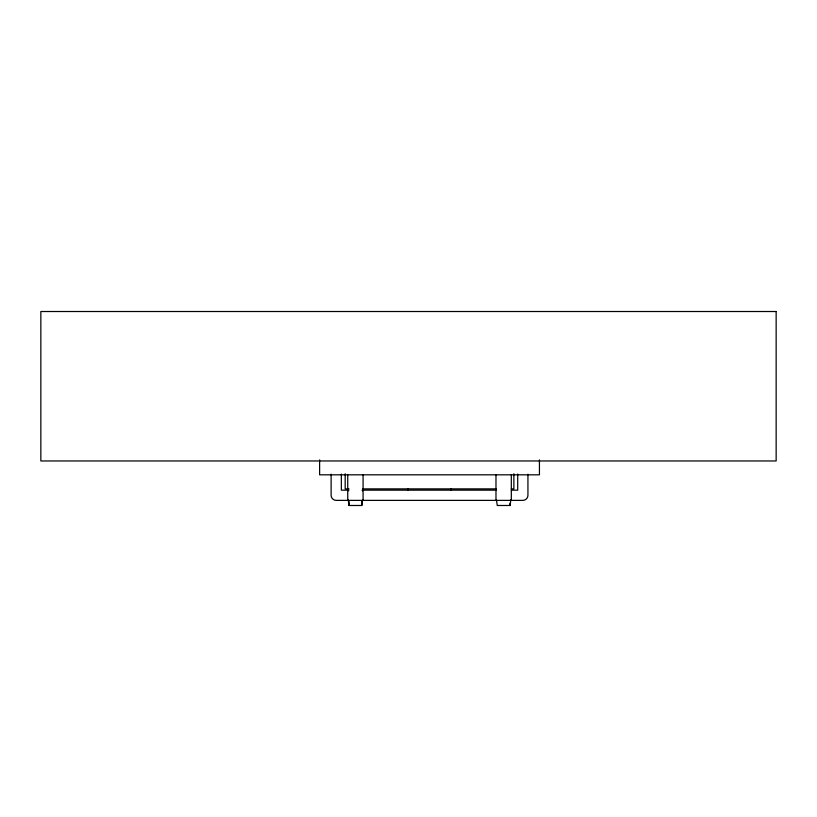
<?xml version="1.0" encoding="UTF-8"?>
<svg xmlns="http://www.w3.org/2000/svg" width="817" height="817" viewBox="0 0 817 817"><rect width="100%" height="100%" fill="white"/><g stroke="black" fill="none" stroke-linecap="round" stroke-linejoin="round"><path stroke-width="1.23" d="M362.503 490.864L362.789 488.597M348.216 499.902L349.012 505.488L361.798 505.488L362.595 499.902M496.46 499.902L497.257 505.488L510.043 505.488L510.839 499.902M348.982 488.872L345.183 488.872L345.183 473.758M362.942 488.872L496.113 488.872M511.34 488.872L513.873 488.872L513.873 473.758M348.961 490.159L341.343 490.159L341.343 474.074M362.094 490.159L496.144 490.159M511.319 490.159L517.712 490.159L517.712 474.074M348.022 488.597L348.308 490.864M539.434 459.9L539.434 474.82L319.621 474.82L319.621 459.9M527.935 474.166L527.935 495.265A5.116 5.116 0 0 1 522.819 500.382L336.236 500.382A5.116 5.116 0 0 1 331.12 495.265L331.12 474.166M511.319 474.82L511.319 500.382M510.043 503.252L510.043 505.488M495.98 474.82L495.98 500.382M451.25 488.637L451.25 490.159M407.806 488.637L407.806 490.159M363.075 474.82L363.075 500.382M361.798 501.015L361.798 505.488M349.012 501.015L349.012 505.488M347.736 474.82L347.736 500.382M776.15 311.512L40.85 311.512L40.85 460.962L776.15 460.962L776.15 311.512"/></g></svg>
